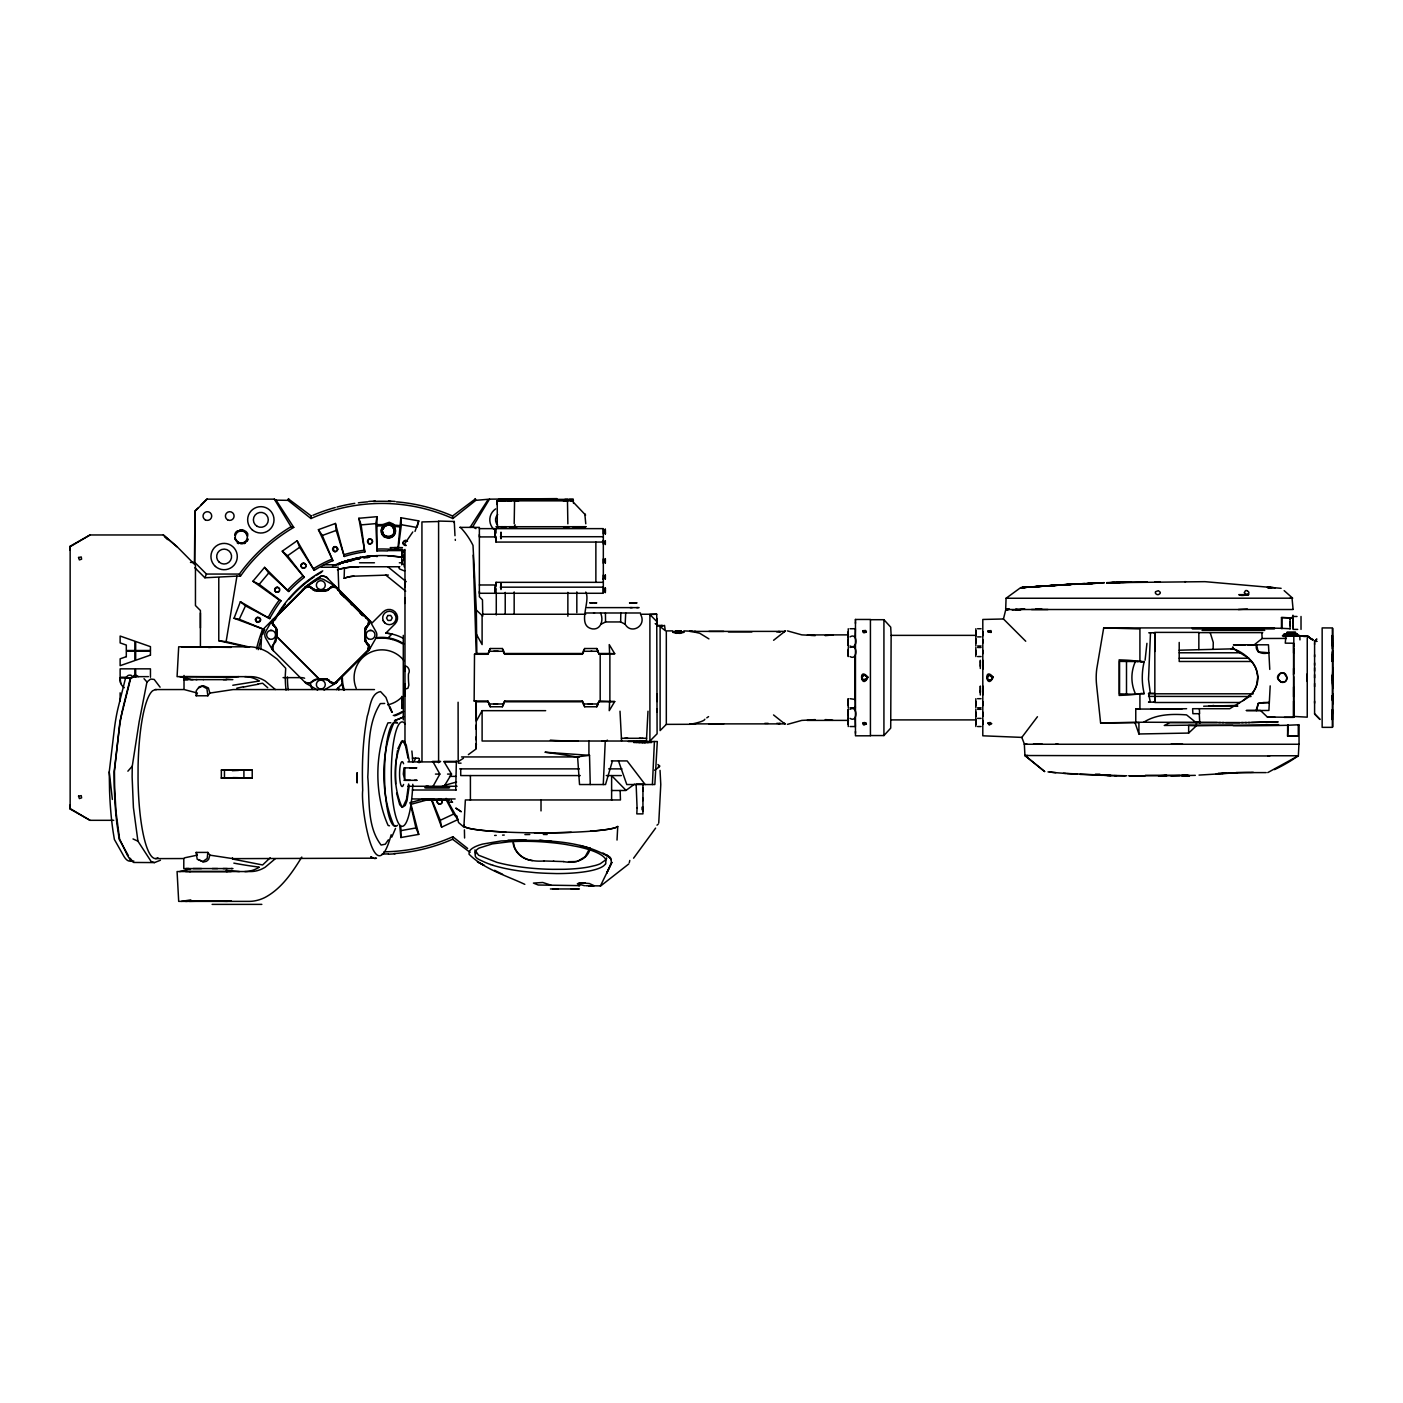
<?xml version="1.0" encoding="UTF-8"?>
<svg xmlns="http://www.w3.org/2000/svg" width="1403" height="1403" viewBox="0 0 1403 1403"><rect width="100%" height="100%" fill="white"/><g stroke="black" fill="none" stroke-linecap="round" stroke-linejoin="round"><path stroke-width="1.5" d="M113.748 820.317L90.038 820.317L70.15 809.04L70.15 804.919M376.933 556.658L376.933 555.676L373.584 555.851L357.221 558.096L341.227 562.55L338.158 564.743L340.28 563.936M342.841 563.041L342.841 561.989L345.91 560.99L350.452 559.692L350.452 560.726M343.612 562.778L345.191 561.218L338.158 563.673M345.91 562.042L345.91 560.99L345.91 562.042L355.205 559.639M347.33 560.569L347.33 561.603L347.33 560.569L350.452 559.692M401.749 705.078C401.749 718.687 401.749 686.418 401.749 699.887M401.749 563.041L401.749 551.589L401.749 553.554M404.239 563.883L404.239 564.883M404.239 554.571L404.239 560.867M404.73 603.448L404.73 600.887M404.73 587.489L404.73 583.806M404.976 696.326L404.976 687.891M404.976 687.295L404.976 686.348M404.976 685.032L404.976 683.84L404.976 686.611M404.976 600.326L404.853 597.766M404.73 580.228L404.976 585.367M476.213 746.554L476.213 748.869L468.374 754.621M476.213 745.782L476.213 743.8M476.213 739.942L476.213 736.803M476.213 729.314L476.213 725M460.587 527.388L460.482 527.388A74.675 74.569 0.2 0 1 473.004 545.381L476.336 610.095L476.827 653.5L474.512 654.272L474.144 700.991L476.231 701.097L476.213 748.43M476.336 744.905L476.336 743.853M479.37 591.435L479.37 593.276L603.325 593.276L603.325 528.633L479.37 528.633M479.37 534.631L479.37 536.928L496.031 536.911L496.031 542.067L601.957 542.067L603.325 540.19L603.325 544.066M495.031 585.823L495.031 592.487L496.031 593.276L496.031 588.822M495.031 536.858L495.031 529.422L496.031 528.633L496.013 533.07M497.258 504.747L497.258 502.116L497.258 525.266M500.994 588.541L500.994 583.35M500.994 534.245L500.994 532.351L500.994 538.594L500.994 534.245L500.994 535.472M603.325 575.055L603.325 579.176M603.325 558.938L603.325 563.322M605.289 591.61L605.307 587.927L605.307 592.522L605.307 589.979M605.307 558.587L605.307 563.234M642.1 809.759L642.083 807.128M642.942 800.657L642.942 798.149M642.942 791.239L642.942 787.644M656.727 614.233L657.095 733.804L649.905 741.03L649.905 614.549L656.727 614.233L640.522 614.251C647.221 626.036 630.947 634.857 625.177 624.212L625.703 612.988M657.095 711.987L657.095 708.655M657.095 701.553L657.095 693.836M677.807 631.981L678.912 631.069L678.929 632.332L677.789 631.332C671.914 631.894 684.927 632.227 678.929 631.315M677.807 632.332L678.929 631.104L675.948 631.824M848.254 656.236L848.254 649.501M848.254 645.889L848.254 628.737M848.254 637.751L848.254 631.543M855.462 619.46L855.462 735.803L870.421 735.803L870.421 619.46L855.462 619.46L855.462 620.389M855.462 733.295L855.462 731.384M982.801 669.249L982.801 667.126M982.801 660.252L982.801 666.285M982.801 650.29L982.801 653.763M982.801 639.68L982.801 643.153M982.801 631.543L982.801 635.805M982.801 720.248L982.801 724.509M982.801 712.11L982.801 716.372M982.801 701.5L982.801 705.762M982.801 694.397L982.801 695.011M982.801 693.643L982.801 688.136M1081.204 583.894C1066.806 584.42 1097.742 582.911 1090.201 583.49M1084.659 583.49L1077.767 584.051M1088.044 583.332L1096.76 583.21L1094.305 583.069M1114.228 582.35L1112.456 582.666L1204.984 581.666L1281.132 588.331M1147.198 581.859L1111.299 582.701L1126.662 582.017M1106.616 582.859L1123.715 582.333C1149.338 581.21 1100.513 583.034 1126.89 581.999M1154.844 651.43L1154.844 632.718L1148.741 632.788M1290.076 625.703L1290.076 621.95M1293.057 621.967L1293.057 623.897M1293.057 620.179L1293.057 618.793M1293.566 716.793L1293.566 701.149M1293.566 696.747L1293.566 687.014M1293.566 675.106L1293.566 668.424M1285.85 636.366L1285.271 643.153L1293.566 643.223L1293.566 653.079M1293.812 673.282L1293.812 648.572M1307.245 673.756L1307.245 681.507M1314.593 713.724L1320.048 719.476L1314.593 714.057L1314.593 641.224L1316.821 638.979L1314.593 641.925M1314.593 703.149L1314.593 701.202M1314.593 686.663L1314.593 683.436M1314.593 677.877L1314.593 674.633M1314.593 671.16L1314.593 667.775M1314.593 665.303L1314.593 662.953M1314.593 656.85L1314.593 654.745M1314.593 644.363L1314.593 643.416M1332.85 693.906L1332.341 700.044L1332.341 696.169M1332.604 684.155L1332.341 627.948L1322.152 627.913L1322.152 727.35L1332.341 727.35L1332.359 675.124M1332.341 658.27L1332.359 660.252L1332.341 655.219L1332.341 661.479L1332.85 658.2M1332.341 643.609L1332.341 642.364L1332.341 645.713L1332.341 640.645M1332.85 712.268L1332.85 710.427M1332.85 699.922L1332.85 696.134M1332.85 683.752L1332.85 667.705M1332.85 658.849L1332.85 656.639M1332.85 656.13L1332.85 654.675M1332.85 650.606L1332.359 656.709L1332.341 655.517M1332.85 642.697L1332.85 646.204M327.004 679.227A4.963 4.963 0 0 1 328.968 680.42L326.18 679.034L318.99 678.877L276.707 636.594L276.584 629.158L273.147 624.317L276.444 628.562L276.794 636.541M364.955 639.277C367.884 646.239 370.164 649.554 364.885 638.874A44.265 44.265 0 0 0 364.885 630.841L366.464 626.475A5.472 5.472 0 0 0 364.885 630.841C365.955 653.868 363.237 628.947 366.376 626.703A4.963 4.963 0 0 0 365.183 628.667M404.73 585.437L404.976 586.314M458.185 761.654L463.446 758.251M496.013 583.806L496.031 582.333L603.325 582.333M496.031 542.067L495.031 532.368M641.013 741.521L639.891 742.52L639.961 741.521M679.473 631.403C667.916 631.648 685.173 630.385 675.93 631.981M848.254 720.248L848.254 717.529M1290.076 628.737L1281.483 628.316L1281.483 617.548L1292.145 617.969L1292.97 615.233M1293.075 627.913L1293.057 625.685M1293.812 716.442L1307.245 717.161L1307.245 638.102M1332.341 712.496L1332.359 709.532L1332.341 714.601L1332.341 712.636M1332.341 659.007L1332.341 656.534M1332.341 637.436L1332.341 648.695M232.179 868.562L183.775 868.562L183.811 858.548L184.845 857.759L197.367 855.146L196.174 852.41L207.854 852.41L209.871 855.146L208.591 859.443L206.504 861.284L203.382 862.038L198.612 859.565M404.976 669.441C402.942 662.234 411.938 668.354 408.466 673.896A64.485 63.503 -90 0 0 408.869 685.085L407.94 688.259L404.976 689.119M495.031 588.05L495.031 589.681L495.031 588.541M496.013 582.894L495.031 592.487M603.325 529.65L603.325 533.964M605.307 530.018L605.307 533.982L605.289 529.247L605.307 533.982L605.307 531.807M677.246 631.473C669.073 630.754 686.12 631.069 679.315 631.438M982.801 686.014L982.801 687.382M1148.548 693.45L1150.337 702.114L1148.531 702.079L1153.599 702.166L1154.844 702.149L1154.827 693.556L1148.548 693.45L1154.844 693.52M1232.553 648.8L1232.571 647.309M1291.374 635.875C1292.023 631.368 1284.376 637.663 1288.901 634.366M1293.812 646.748L1293.812 636.366M1303.51 635.875L1283.377 636.366L1307.35 635.857L1312.945 640.119L1307.578 636.366L1303.51 636.366L1307.561 636.366L1310.507 638.418L1307.491 635.875M1332.341 696.098L1332.324 699.922L1332.604 695.379M1332.85 703.885L1332.85 701.167M70.15 550.344L70.15 546.223L90.038 534.964L163.344 534.964L177.059 546.872M680.806 631.981L677.807 631.315M850.043 718.389C857.794 723.387 857.812 704.516 850.025 709.304M850.043 726.544L855.374 726.544L855.146 718.055M1332.359 682.051L1332.85 688.505M1332.341 656.92L1332.341 655.727M1332.341 715.074L1332.341 719.862L1332.359 710.707M207.854 852.41L207.188 858.478L202.716 861.6L197.192 859.25L196.174 852.41M221.358 778.104L221.358 770.089L252.224 770.089L252.224 778.104L221.358 778.104L252.224 778.104M366.253 617.706L368.498 620.108L337.965 590.119C335.422 582.719 329.109 590.049 324.83 590.786A44.265 44.265 0 0 0 316.797 590.768L309.186 586.752L305.345 587.734L273.217 619.986A3.981 3.981 0 0 0 273.708 625.001L275.163 626.475A5.472 5.472 0 0 1 276.742 630.841L276.742 636.488L319.183 678.929L327.267 679.28M1332.587 676.421L1332.604 674.65L1332.587 676.912L1332.85 676.053M421.987 761.531L421.935 521.934L438.595 521.513M678.929 632.332L678.929 631.104M850.043 628.737L855.374 628.719L855.164 637.102M1332.341 660.059L1332.341 659.094M401.749 557.009L401.749 554.571M848.254 705.762L848.254 698.782M848.254 716.372L848.254 709.304L848.254 726.544M975.839 654.552L975.839 650.29M975.839 716.372L975.839 712.11M975.839 705.762L975.839 701.5M980.311 668.512L980.311 660.252M980.311 695.011L980.329 686.014L980.329 687.382M160.082 687.189L154.19 679.438L150.595 679.052L146.947 681.981L139.143 721.861L132.268 766.161L132.128 776.946L133.408 807.514L137.932 841.169L151.208 861.6L154.488 862.582L160.433 860.249M677.807 631.806L678.929 631.596M1332.341 678.684L1332.341 680.139L1332.341 678.842M1332.359 698.589L1332.85 702.622M980.311 692.784L980.346 688.136M1332.359 643.451L1332.341 644.608M1332.341 695.537L1332.341 696.8M514.182 523.775L514.568 500.871L517.181 500.889L501.134 500.871M980.311 666.285L980.311 664.373M625.177 624.212L620.652 621.95L620.827 612.988M848.254 723.72L848.289 718.757M1290.953 635.857C1291.953 632.332 1291.619 637.821 1288.217 635.875M1332.341 641.189L1332.341 635.401L1332.341 637.032M1213.139 648.8L1213.262 642.434L1210.193 632.63M1332.341 645.064L1332.341 644.836M196.174 695.783L196.297 690.679L199.208 686.751L202.05 685.997L206.925 688.68L207.854 695.783L196.174 695.783L197.402 693.047L184.126 689.557L155.4 689.574L152.646 690.767A84.531 17.573 90 0 0 138.073 766.985L138.038 778.525A84.531 17.573 -90 0 0 152.839 857.584L154.155 858.373A89.845 18.677 -89.8 0 0 157.908 857.742M476.231 701.097L476.336 721.177L482.106 710.672L545.662 710.672M404.73 586.033L404.73 584.928M454.011 522.547L454.362 521.478L438.595 521.057L438.595 762.688M975.839 635.015L975.839 630.754M975.839 643.153L975.839 638.891M605.289 590.996L605.307 587.927M1289.427 635.875L1289.725 634.384L1291.532 634.384L1287.954 634.384L1287.586 635.857M126.463 678.017L120.132 678.017L120.763 683.507M273.357 650.676L273.357 650.606A4.472 4.472 0 0 1 273.357 644.345L274.813 642.89A4.981 4.981 0 0 0 276.251 638.909A44.756 44.756 0 0 1 276.251 630.789A4.981 4.981 0 0 0 274.813 626.825L272.2 623.037L273.375 619.074A4.472 4.472 0 0 0 273.357 625.37C282.652 632.823 270.761 643.118 273.357 650.606L272.48 649.308M388.368 575.055L354.03 576.177A31.532 31.532 0 0 0 344.121 578.317L344.454 568.04L347.979 567.478A382.107 173.358 -87.8 0 1 358.694 566.759L399.697 566.759M975.839 635.805L975.839 631.543M1005.688 609.025L1006.074 598.257L1020.595 587.682L1023.366 587.471M848.254 724.509L848.254 722.861M614.724 701.553L609.604 701.781L609.235 710.672L614.724 701.553L599.186 700.991L597.538 703.99M850.025 645.976C857.829 650.764 857.847 631.824 850.043 636.874M855.093 699.431L850.043 698.694M1220.592 722.527L1169.927 722.65L1164.262 725.474L1196.321 725.07L1196.443 722.335L1199.618 722.405M603.272 784.54L605.254 740.994A67.66 16.906 -86.9 0 0 607.446 740.17M652.413 784.54L654.412 741.521M456.589 815.546L458.553 822.526L464.235 827.437M260.87 649.484L261.659 634.331A9.961 9.944 0 0 1 264.571 627.825L306.047 586.331L317.587 579.667A6.471 6.471 0 0 1 324.04 579.667L335.58 586.331M419.059 762.776L419.269 758.69M463.955 825.806L465.358 799.956L620.459 799.956L620.161 790.503M585.77 592.066C590.996 601.641 576.072 626.054 592.557 628.93C601.08 629.842 603.834 619.828 600.537 612.988M617.022 840.064L617.741 826.472L616.654 827.156A77.849 7.103 0 0 1 609.2 829.103A77.621 7.068 0 0 1 595.924 830.751L590.4 831.225M647.993 711.216L646.432 741.03L482.106 741.012L482.106 710.672M658.744 823.052L660.778 784.505L660.041 770.37M850.043 656.569C857.636 661.287 857.987 642.539 850.043 647.484M870.421 619.705L883.925 619.705L890.712 627.141L891.133 635.366L890.712 728.122L883.925 735.558L870.421 735.558M1270.189 685.874L1268.908 710.462L1256.544 710.514L1258.298 703.324L1269.329 702.5L1263.665 702.5L1258.035 703.552L1256.544 710.514L1246.39 710.514L1260.49 710.514L1267.365 717.021L1293.566 717.319L1293.566 643.223M1267.768 772.597L1298.354 755.779L1298.95 744.256M496.031 582.333L496.031 585.998M641.785 742.52L643.819 741.521M404.853 582.087L404.976 580.228M410.658 803.042L418.76 834.382L400.89 837.521L400.837 826.367M1150.495 632.771L1148.513 679.385L1150.32 693.485M454.274 521.478L454.975 535.7M1145.094 660.199L1146.935 643.328M1285.674 638.418L1262.139 638.505L1254.317 644.749L1247.6 644.749M1285.622 639.119L1285.709 637.997M605.307 558.815L605.307 562.866M605.307 588.138L605.307 589.155M1270.276 587.383L1267.751 587.664M397.978 547.959L400.89 517.742L418.76 520.899L417.129 527.16M408.624 783.979L406.484 799.377L403.152 806.392L401.644 806.725L399.697 804.691L396.611 793.186M404.73 584.42L404.73 581.807M404.73 600.379L404.73 597.766M676.123 630.982L681.367 630.929L676.123 631.473M409.29 785.399L407.028 800.71L405.239 805.392L402.152 807.391C392.998 787.732 392.822 760.198 402.328 740.661L404.362 741.521L406.256 745.046L409.202 760.829M556.938 498.626L489.489 499.152L475.827 500.345L452.836 518.531A174.2 174.2 0 0 0 310.975 518.531L311.308 515.655M384.001 851.814A174.2 174.2 0 0 0 452.836 836.732L452.555 839.257A176.392 176.392 0 0 1 394.19 853.585M133.829 861.039L129.9 861.109A87.021 18.099 90 0 1 123.587 855.76L114.38 839.45L113.082 831.488A98.947 20.571 -90 0 1 109.557 790.766L109.241 771.931L114.134 730.858A87.004 18.099 -90 0 1 118.255 707.235L125.586 677.912L127.883 675.597A98.947 20.571 90 0 1 131.584 675.509M398.434 547.679L401.363 524.722L400.89 517.742M1170.944 775.841L1179.783 775.578M387.438 550.958A127.042 127.042 0 0 0 376.933 550.941L375.864 523.617L376.933 516.69L358.87 518.268L364.815 551.993L361.132 524.897L358.87 518.268M376.933 550.941L376.933 516.69M500.994 589.541L500.994 583.753M404.818 767.879L404.818 780.314L410.395 780.314M249.524 647.081L226.111 641.697L236.949 576.124L240.457 576.124L245.016 569.899A174.2 174.2 0 0 1 293.753 527.388L276.11 500.152L274.322 499.152L207.1 499.152L194.982 511.288L194.456 562.094M1281.483 628.316A54.699 0.947 0 0 0 1238.375 627.948L1103.687 627.913L1096.743 669.021A48.509 34.303 -90 0 0 1096.567 684.804L1100.601 722.931L1138.92 722.563L1138.92 733.979L1188.657 733.067L1196.408 725.772L1278.642 724.614M629.807 860.425L629.281 862.705M1232.816 648.8L1233.097 647.309M1256.264 710.514L1256.667 708.392M397.487 750.587L395.628 764.512L395.628 783.891M230.566 676.965L185.582 676.632M231.179 871.544L185.599 871.544M415.007 531.404L418.76 520.899M306.433 586.489L304.995 587.383L309.011 586.226L316.166 590.365L326.215 590.295L332.634 586.226L336.58 587.401M391.191 834.715C374.496 895.64 360.483 806.427 362.711 790.345C361.816 765.547 362.64 740.556 367.288 716.144C370.146 708.199 370.304 693.38 380.529 691.574L385.965 697.414L390.087 708.936M1025.733 641.241L1003.461 618.986L1005.67 610.007M123.131 707.235L130.444 677.912L134.6 675.141A98.947 20.571 -90 0 1 138.283 676.649M456.378 760.864L455.729 790.012M331.739 586.507L328.846 588.857A4.981 4.981 0 0 1 324.882 590.295A44.756 44.756 0 0 0 316.745 590.295A4.981 4.981 0 0 1 312.781 588.857L311.326 587.383A4.472 4.472 0 0 0 304.995 587.383M1270.118 587.857L1272.293 587.559M590.049 847.763L585.139 856.724L577.755 861.196M612.427 760.917L605.535 784.54L579.527 784.54L577.598 756.936M850.043 707.796L855.304 707.796L855.164 698.676M372.479 541.909C366.832 549.38 366.762 533.421 372.479 540.962M382.282 529.755C394.138 510.955 400.802 547.363 383.194 534.403M274.672 589.242L277.215 587.208L279.565 588.909M300.996 565.128L303.522 563.094L305.872 564.795M337.983 590.137L338.105 588.927M310.975 518.531L288.001 500.345L288.562 498.626M262.659 634.542A127.042 127.042 0 0 1 264.553 629.631L234.055 618.249L240.369 601.729L269.709 618.6A127.042 127.042 0 0 1 281.021 600.835L259.222 584.332L252.926 581.245L264.588 567.356L288.808 591.575L268.727 573.003L264.588 567.356M397.821 748.799L401.468 741.503L403.45 741.994L405.344 745.151L408.115 758.321M382.581 529.527L384.843 526.072L388.403 524.88M1275.222 587.822L1267.33 587.12M382.528 529.545L384.913 526.107L388.403 524.932M262.694 629.263L261.449 632.455A128.655 128.655 0 0 0 256.503 648.887M395.506 828.454L391.77 837.135M589.961 849.516C586.682 860.6 573.757 863.845 563.568 861.565M1135.693 660.936C1130.643 671.336 1130.643 683.927 1135.693 694.327L1144.217 693.626A49.701 36.355 90 0 1 1144.199 661.637L1119.559 661.392L1119.559 693.871L1135.693 694.327M194.894 567.777L204.891 577.773L206.434 574.055L239.404 574.055A176.182 176.182 0 0 1 291.035 526.704L293.753 527.388M404.853 583.174L404.853 581.807M234.055 618.249L239.247 619.267L245.507 605.868L240.369 601.729M437.543 800.201C435.421 803.463 441.489 805.901 442.191 802.06A2.578 2.578 0 0 0 442.103 800.727C442.033 797.904 436.175 799.535 438.49 800.201M384.369 536.963L388.456 538.086L391.823 537.296A7.225 7.225 0 0 0 393.91 526.318L393.647 524.196L389.28 522.267L382.773 524.582L377.004 524.652M1268.014 587.682L1270.732 587.927M628.754 863.985L600.765 885.889L585.735 885.749M489.489 651.273L487.823 654.272L474.512 654.272M503.063 703.99L504.712 700.991L582.298 700.991L583.964 703.99M503.063 651.273L504.712 654.272L582.298 654.272L583.964 651.273M433.071 786.276L439.858 774.088L433.071 761.917M487.823 654.272L490.243 648.519L502.309 648.519L504.712 654.272M474.144 700.991L487.823 700.991L490.243 706.761L502.309 706.761L504.712 700.991M582.298 654.272L584.718 648.519L596.766 648.519L599.186 654.272L614.724 653.71L609.235 644.591L609.604 653.5L614.724 653.71M582.298 700.991L584.718 706.761L596.766 706.761L599.186 700.991M272.287 620.091L265.641 631.631A6.471 6.471 0 0 0 265.641 638.084L272.287 649.624L306.047 683.366L317.587 690.03M502.309 648.519L503.782 651.273L488.753 651.273L490.243 648.519M490.243 706.761L488.753 703.99L503.782 703.99L502.309 706.761M596.766 648.519L598.257 651.273L583.227 651.273L584.718 648.519M584.718 706.761L583.227 703.99L598.257 703.99L596.766 706.761M388.35 839.818L385.316 844.185L381.107 845.044C366.692 826.385 369.796 799.482 367.779 777.069C369.235 752.727 366.569 724.86 380.318 703.587L384.668 703.447M605.71 863.88L605.921 860.214A72.693 16.485 3.4 0 0 590.067 849.937L587.12 849.061A69.554 15.766 3.4 0 0 577.492 846.64L566.374 844.553A65.327 14.819 3.4 0 0 554.36 842.94L545.925 842.151A63.293 14.346 3.4 0 0 508.956 841.818L492.313 843.904L479.037 848.096A72.044 16.327 3.4 0 0 475.056 852.726L475.231 855.725A38.635 8.751 3.4 0 0 480.124 860.057L484.701 862.179A67.379 15.275 3.4 0 0 490.752 864.546M1037.448 716.723L1021.822 737.399L982.801 735.803L982.801 619.46L1003.461 618.986M444.155 761.917L451.52 774.088L444.155 786.276L442.226 786.276M487.718 500.152L470.058 527.388L472.793 526.704L489.489 499.152M301.785 857.075C292.262 872.543 281.477 888.713 264.886 897.517A146.929 68.887 -86.6 0 1 248.98 901.375L178.69 901.375L177.076 871.544L250.751 871.544A108.452 50.841 -86.6 0 0 265.114 867.264L275.356 858.671M404.976 543.382L412.798 531.965M365.446 631.683A44.756 44.756 0 0 0 365.113 628.526L366.464 626.475M655.604 828.103L633.577 858.198M207.854 695.783L209.819 693.082L208.433 687.961L203.417 685.699L198.91 687.768M690.03 631.069L699.711 633.262L708.918 638.891M280.986 600.887L279.267 600.046L277.233 602.816A128.304 128.304 0 0 0 268.219 617.408M390.806 638.979L392.893 639.4L390.893 638.891M1006.091 610.007L1008.862 609.516M273.708 619.389L272.883 623.791L273.918 619.039L306.082 587.155L305.363 587.734M366.376 626.703L368.761 623.721L368.743 620.6L367.709 625.37M367.919 650.326L368.743 645.941L367.709 650.676L335.58 682.542L368.41 649.729A3.981 3.981 0 0 0 367.937 644.696M259.222 584.332L268.727 573.003M336.632 682.314A4.472 4.472 0 0 1 330.301 682.314L328.846 680.858A4.981 4.981 0 0 0 324.882 679.42A44.756 44.756 0 0 1 316.745 679.42A4.981 4.981 0 0 0 312.781 680.858L309.87 683.296L316.289 679.35L326.741 679.526L332.616 683.471L336.632 682.314L335.264 683.191M367.919 625.019L368.779 623.721A3.981 3.981 0 0 0 367.937 619.389L336.282 587.734L331.88 586.928L333.476 586.577A3.981 3.981 0 0 1 336.282 587.734L337.948 589.4M127.883 771.194L132.268 766.161M1310.683 638.54L1313.226 639.715M784.382 631.824L785.487 630.894L773.597 640.277M270.218 857.777L262.607 864.967L232.723 859.057M1262.139 638.505L1261.841 632.63M197.841 508.132L194.771 511.201L194.771 562.41L190.475 562.41M200.892 505.062L207.013 498.942M200.419 612.988L200.419 627.913M365.113 628.526L368.27 625.37A4.472 4.472 0 0 0 368.287 619.039L366.271 617.566M403.292 638.33A44.756 44.756 0 0 0 385.895 633.069L395.12 623.826A8.453 8.453 0 0 0 395.102 611.901A8.453 8.453 0 0 0 383.142 611.901L372.146 622.897L327.846 578.597C327.408 575.616 319.095 576.352 321.848 575.756A9.944 9.944 0 0 1 327.846 578.597M336.369 689.61L342.122 683.875L341.63 677.316M388.14 637.839L391.963 634.033L385.895 633.069M676.983 633.402A87.688 62.013 -89.9 0 0 672.826 632.35L672.826 630.894L666.32 630.894L666.32 724.369L660.111 730.595L660.111 626.545L664.548 625.422L665.285 630.666L660.111 626.545M1287.936 633.875L1284.411 633.875L1282.43 635.822L1284.376 635.822M1233.377 725.772A65.66 1.14 0 0 0 1287.621 725.263L1298.284 724.79A65.66 1.14 0 0 0 1299.038 724.614L1299.038 744.256L1024.278 744.256M1287.621 725.263L1287.621 736.277L1288.094 724.79M658.147 824.227L656.99 825.157M185.477 901.375L187.213 901.375M659.392 766.88L654.605 770.212M1027.136 744.256L1024.997 744.256M383.703 526.826L384.615 525.985M392.138 535.911L393.05 535.069M1332.85 668.933L1332.341 678.403M383.984 526.563L385.983 525.213A6.226 6.208 0 0 1 391.823 525.792L393.541 527.51M693.257 723.738C683.892 725.316 703.938 722.387 704.867 719.23M70.15 546.714L90.038 534.964M330.67 587.734L327.109 590.488M617.741 826.472L617.408 826.735A77.27 7.05 0 0 1 544.82 832.873L537.244 832.856A77.27 7.05 0 0 1 464.095 825.543L464.165 825.28A77.849 7.103 0 0 0 467.743 827.998A77.761 7.085 0 0 0 477.792 829.839L482.386 830.383A77.411 7.05 0 0 0 499.293 831.733L505.799 832.084M282.266 551.151L287.545 555.763L304.293 577.387L282.266 551.151L297.138 540.751L314.254 570.407L299.663 547.275L297.138 540.751M689.89 723.878L785.452 723.878L783.909 723.001M396.435 501.853A176.392 176.392 0 0 1 452.555 516.006L475.354 498.942M287.545 555.763L299.663 547.275M706.796 717.845L708.568 716.617M611.533 790.503L625.861 790.503L634.507 784.172M1269.487 755.761L1298.319 755.779L1292.409 759.76A159.118 159.118 0 0 1 1274.503 769.616M336.282 681.963L333.476 683.138L330.301 681.753M1242.953 700.641L1252.283 693.205A26.096 25.464 25.9 0 0 1255.597 687.786C1263.77 670.897 1248.793 654.131 1233.395 648.8L1230.869 648.8M1238.025 703.657L1239.323 702.85M321.883 575.739L302.259 590.137A79.778 79.743 0 0 1 321.059 576.177M324.04 690.03L335.58 683.366L369.34 649.624L376.179 637.769A40.284 40.266 0 0 1 403.801 643.819M863.476 675.299C857.514 683.033 873.245 678.14 863.967 675.141M601.063 624.212L605.57 621.95L620.652 621.95M1100.601 722.931L1143.726 722.229C1156.51 714.109 1171.908 713.829 1186.552 714.881L1195.409 722.054L1200.284 722.247M453.678 814.038L440.279 820.299L441.629 827.156L458.062 819.492L453.678 814.038L445.838 799.149M401.942 717.652L394.506 720.581M1091.166 583.192C1086.238 583.315 1096.743 583.438 1091.446 583.192M593.995 602.852C604.114 602.869 582.473 602.887 592.469 602.852M190.755 868.843L179.707 871.544M318.411 529.668L322.304 535.49L332.879 560.709L318.411 529.668L335.44 523.459L344.314 556.553L336.194 530.422L335.44 523.459M148.42 676.632L133.881 676.684L130.584 678.666L119.939 721.3L114.45 771.194L114.643 788.311L116.028 811.951L119.571 838.941L127.357 855.234L130.391 860.144L133.671 862.459L154.488 862.582M496.872 500.836L499.31 500.871L496.732 500.871L497.942 500.853M322.304 535.49L336.194 530.422M344.121 578.317L346.523 577.475A144.597 65.608 -87.8 0 1 354.03 576.177M585.244 882.978L579.439 882.803L589.313 883.504L594.135 885.696L588.558 885.802M1192.375 628.912L1274.415 628.912M1186.605 708.708L1168.261 708.989M666.32 724.369L690.241 724.299M778.788 723.878L780.331 723.369L776.736 723.369M1235.026 705.481L1203.651 706.218M1213.805 705.481L1208.72 706.218M1069.489 584.49L1070.068 584.209M327.32 590.365L314.36 590.435M309.94 683.191L305.082 682.332M1184.465 775.333L1181.501 775.578L1186.692 775.841M456.554 782.015L444.453 785.347M787.469 724.369L801.814 720.388L809.426 720.02M338.316 569.39L337.404 569.653A79.778 79.743 0 0 1 358.694 566.759M190.808 899.884L181.425 901.375M409.886 802.744L422.584 799.289M410.816 804.357L429.599 799.254M338.824 589.576L338.088 569.46M311.22 682.349L311.326 682.314A4.472 4.472 0 0 1 304.995 682.314M347.576 561.533L353.363 560.078M337.825 569.53L344.454 568.04M1182.396 708.708L1174.767 708.936M1015.772 610.007L1024.804 609.025L1012.229 610.007M374.671 858.618L376.46 858.18L232.828 858.636L209.871 855.146M1246.916 594.574L1248.635 594.644L1238.779 594.644C1240.989 596.713 1253.528 594.626 1247.197 590.681M784.768 631.385L689.89 631.385L692.468 631.385M1055.652 744.256L1057.792 743.765M1041.78 609.025L1035.782 609.025M236.756 688.207L243.403 686.769M356.344 559.288L356.344 558.271L360.606 557.447L356.344 558.271L356.344 559.288L359.501 558.657M418.76 834.382L415.919 827.963L401.363 830.541M807.409 634.928L848.447 634.875M833.172 634.893L825.227 635.647M807.093 720.405L848.447 720.388M359.869 558.587L357.835 558.973L357.818 557.973M365.534 617.706L366.534 617.513M232.793 685.26L259.362 681.016A108.434 50.841 86.6 0 0 244.823 676.649M330.301 587.383L330.406 587.366A4.472 4.472 0 0 1 336.632 587.383M314.623 590.488A4.963 4.963 0 0 1 312.659 589.295L312.431 589.207A5.472 5.472 0 0 0 316.797 590.786L325.233 590.716M1006.109 609.025L1009.423 609.025M695.678 631.385L694.011 631.385M257.819 684.033L262.607 683.226L267.745 687.733M433.965 799.272L426.933 798.956M239.475 530.597L242.386 530.597M365.411 557.833L369.498 557.201L369.498 556.202M576.668 861.53L568.513 861.705M232.828 858.636L232.424 857.759M1186.692 775.578L1183.045 775.578L1195.321 775.35M567.882 500.871L573.441 500.871L570.863 500.871M222.183 646.941L208.381 647.379A23.22 1.982 0 0 0 213.765 647.239L227.374 646.801M196.701 647.011L189.405 647.099L208.381 647.239M1024.348 744.256L1024.927 755.533L1269.768 755.954L1267.856 755.954M589.523 755.34L576.528 756.936A86.74 9.856 6.9 0 0 544.978 752.218L589.523 755.34L590.26 784.54M579.913 882.978L577.37 883.715L584.49 885.714M1162.508 775.841L1166.717 775.333L1158.457 775.841L1166.717 775.841M386.597 525.125C392.822 523.126 397.224 532.193 391.893 535.841C383.387 539.173 397.803 534.613 394.208 529.457A5.945 5.945 0 0 0 391.016 525.687M390.157 536.788C386.369 537.805 382.142 534.753 382.458 530.737M367.025 557.482L369.498 557.201M226.181 677.807L238.773 676.632M361.132 524.897L375.864 523.617M1238.375 609.516L1247.372 609.025M386.614 525.16L389.876 525.196M390.139 536.753L385.615 536.244A5.945 5.945 0 0 1 382.545 532.456L382.353 531.018M1298.354 755.761L1295.828 755.779M270.218 630.456L271.972 630.473M369.673 630.473L371.409 630.473M509.412 526.721L517.005 526.721M209.819 693.082L233.126 689.557L374.478 689.574M204.891 577.773L236.949 576.124M810.706 719.862L815.196 719.616M499.03 526.721L496.276 526.721L585.77 526.721L584.402 526.721M1249.091 627.913L1217.699 627.913M1245.408 644.749L1233.43 644.819L1268.47 644.801L1269.768 669.406M1047.971 609.516L1031.521 609.516M221.358 770.089L252.224 770.089M371.234 556.026L375.566 555.728M1070.927 584.402L1022.366 587.559L1026.154 587.261M1020.718 587.682L1072.664 584.069L1071.454 584.139M708.918 723.878L723.755 723.878M1041.885 743.765L1033.555 743.765M1025.979 587.278L1029.556 587.015M1023.489 587.471L1072.155 584.349C1063.439 584.472 1081.152 584.034 1076.048 583.894M1031.328 586.875L1038.045 586.401M1199.039 775.087L1235.71 772.843M1037.711 586.436L1038.781 586.349M1040.535 586.244L1044.27 585.98M1022.366 587.559L1059.177 585.051M1045.937 585.875L1053.337 585.402M1021.665 587.611L1068.49 584.542M1140.832 661.865L1144.217 661.637M1049.795 585.63L1056.634 585.209M590.417 602.887L591.715 602.887M632.244 602.852C622.143 602.869 643.872 602.869 633.77 602.852L636.98 602.887M723.755 631.385L708.918 631.385M1055.828 585.261L1077.153 583.841L1074.277 583.981M1068.227 584.297L1070.401 584.437M1060.773 584.963L1068.7 584.525M1024.927 755.533L1044.621 771.51L1024.927 755.533L1027.89 755.515M368.708 501.432L375.303 501.064M1222.364 773.439L1237.236 772.807M388.508 854.217L395.102 853.831M508.026 840.204C542.084 840.45 580.368 839.099 610.077 857.724L606.008 854.637L610.445 857.636L611.638 862.968L600.379 886.012M1179.204 650.22L1234.219 648.8M1073.435 584.279L1077.153 583.841L1069.244 584.49M1072.488 584.332L1074.452 584.227M1074.224 584.332L1097.847 583.174M1077.083 584.086L1099.654 583.104M1135.764 722.229L1135.764 709.059L1139.92 708.708L1139.92 694.134M494.628 835.451L496.241 835.381M1092.271 583.402L1089.622 583.508M1090.464 583.227L1088.097 583.332M1088.833 583.543L1096.76 582.964M1090.464 583.473L1092.095 583.402M1094.059 583.069L1095.638 583.017M1089.289 583.28L1097.567 583.192M1091.131 583.455L1096.743 583.227M427.178 800.201L428.827 800.201M1118.665 582.473L1106.844 582.841L1112.456 582.403M1106.844 582.596L1113.544 582.631M1189.621 775.578L1128.819 775.789L1131.116 775.806M1142.831 775.806L1130.59 775.841L1133.764 775.824M571.249 832.295L564.199 832.54A76.955 7.015 0 0 1 534.508 832.838M515.532 526.721L512.849 526.721M502.572 835.118L504.256 835.066M1266.295 722.247L1272.539 721.879L1251.494 722.492M496.557 526.721L497.627 526.721M639.522 742.52L638.611 742.52M376.688 525.932L383.265 525.844A7.225 7.225 0 0 0 384.369 536.981M1126.662 582.263L1122.435 582.368M1131.116 581.912L1125.504 582.298M1130.029 582.175L1131.116 582.157M566.216 500.853L517.725 500.836L518.654 500.871M563.462 526.721L569.285 526.721M657.218 625.931L662.567 625.913L661.795 625.422M1265.787 722.422L1278.151 721.879L1248.284 722.51M1237.516 706.095L1213.507 706.218M1153.599 702.166L1154.844 702.149M1228.818 706.2L1223.995 706.218M524.897 834.575L529.773 834.504M435.368 800.201L436.473 800.201M189.423 871.544L190.562 871.544M662.479 625.422L657.218 625.422M1231.15 706.165L1237.692 706.095M601.975 741.03L605.254 740.994M1136.886 775.841L1140.446 775.841M390.227 549.345L402.538 549.345M1155.072 581.771L1160.106 581.719M493.733 651.273L495.68 651.29M440.507 798.956L438.683 798.956M578.755 885.696L579.807 885.626L538.226 885.012L533.438 883.083L542.751 882.487L550.976 885.153M189.387 901.375L210.818 900.954L208.381 900.814M1289.217 634.384L1288.042 634.402M1174.329 709.024L1151.126 708.743M1284.271 717.389L1293.566 717.319M1244.97 722.527L1250.038 722.615M639.347 738.294L641.241 738.294M381.914 854.234L384.404 854.006A176.392 176.392 0 0 0 388.315 853.901M661.006 625.913L662.514 625.913M1287.165 632.385L1295.583 632.385L1286.779 632.385M1241.532 722.545L1246.671 722.633M1187.552 775.841L1189.498 775.771L1185.938 775.578M572.775 888.958L579.386 888.958M630.193 607.622L632.244 607.622M1295.425 633.875L1297.301 633.875M226.532 679.631L223.305 679.631M1243.233 722.65L1222.083 722.65M645.643 742.52L645.783 741.521L645.24 742.52L643.539 741.521L643.714 742.485M409.922 767.879L416.796 767.862L403.941 767.879L403.31 774.088L404.818 780.314M498.521 499.38L515.83 499.38L514.147 499.38M567.882 499.38L564.918 499.38M402.433 547.608L394.401 547.608M1006.074 598.257L1290.602 598.187M1290.181 598.187L1291.672 598.187M639.102 607.622L587.138 607.622M594.539 612.988L593.557 612.988M190.738 679.631L193.123 679.631M1239.743 722.668L1225.556 722.65M690.066 723.878L691.363 723.878M624.773 738.294L626.562 738.294M626.738 738.294L627.878 738.294M642.942 738.294L642.434 738.294M556.114 888.958L576.019 888.958M571.196 888.958L572.564 888.958M569.337 499.38L573.336 499.38L517.128 499.38M507.027 500.871L511.183 500.871M459.64 527.388L479.37 527.388L479.37 596.749L482.474 599.853L482.755 616.092L476.336 610.095M500.397 536.718L603.325 536.718M390.227 547.608L398.084 547.608M388.122 550.59L404.538 550.59M359.536 562.778L374.443 562.778M399.311 562.778L401.504 562.778M323.567 564.76L335.966 564.76M321.217 567.25L338.316 567.25M1184.676 581.666L1185.588 581.666M479.37 584.981L496.031 584.981M500.275 587.173L603.325 587.173M1292.04 598.187L1293.057 609.025M1291.269 598.187L1292.672 598.187L1284.148 590.628M1005.67 609.516L1293.075 609.516M585.77 612.988L640.469 612.988M482.72 614.251L585.7 614.251M1297.038 616.478L1293.075 616.478L1293.075 629.403L1297.705 629.403M1192.375 627.913L1274.415 627.913M977.575 628.737L981.065 628.737M1202.073 630.403L1264.734 630.403M728.42 631.894L751.903 631.894M776.736 631.894L780.331 631.894L778.788 631.385M1198.846 632.63L1262.735 632.63M1288.919 633.875L1290.742 633.875M1292.812 633.875L1295.583 633.875M1284.376 633.875L1296.337 633.875M1296.863 633.875L1299.757 635.822L1299.967 639.891M891.133 635.366L976.26 635.366M1298.81 635.822L1299.757 635.822M977.575 636.874L981.065 636.874M977.575 645.976L981.065 645.976M189.405 647.099L195.701 647.099L193.509 646.906M231.127 647.379L181.425 646.801M977.575 647.484L981.065 647.484M496.522 651.273L498.24 651.29M590.979 651.273L591.943 651.273M1179.204 652.781L1240.199 652.781M476.827 653.5L487.367 653.5M505.168 653.5L581.842 653.5M599.642 653.5L609.604 653.5M977.575 656.569L981.065 656.569M1179.204 658.235L1248.916 658.235M1251.09 661.479L1179.204 661.479L1179.204 642.434M126.463 677.263L120.132 677.263L120.132 668.845L134.916 668.845L134.916 675.159M283.073 677.631L301.242 677.631A9.944 9.944 0 0 1 304.626 678.228M232.828 679.631L203.26 679.631M196.999 679.631L183.723 679.613L187.581 679.631M195.982 679.613L203.453 679.631M1198.846 649.536L1198.846 632.385L1154.844 632.385L1154.844 693.801L1253.247 693.801M1251.055 696.519L1148.548 696.379M977.575 698.694L981.065 698.694M476.827 701.781L487.367 701.781M505.168 701.781L581.842 701.781M599.642 701.781L609.604 701.781M1240.129 702.5L1154.844 702.5L1154.844 693.801M495.066 703.99L493.838 703.99M496.048 703.99L497.539 703.99M589.541 703.99L588.295 703.99M590.435 703.99L592.136 703.99M977.575 707.796L981.065 707.796M1135.764 709.059L1166.717 709.059M977.575 709.304L981.065 709.304M977.575 718.389L981.065 718.389M891.133 719.897L976.26 719.897M764.81 723.369L768.178 723.369M977.575 726.544L981.065 726.544M1288.094 735.803L1298.284 735.803L1298.284 724.79M621.424 738.294L646.573 738.294M628.263 741.521L657.305 741.521L654.85 784.54L626.79 784.54L618.495 760.917M642.171 742.52L642.872 741.521L642.872 742.52M646.362 742.52L645.433 741.521M1171.049 744.256L1176.836 744.256M1177.24 744.256L1182.676 744.256M461.552 756.936L579.369 756.936M412.412 758.181L418.76 758.181M611.34 760.917L627.141 760.917L645.17 784.54M418.094 761.408L420.988 761.408M432.475 761.408L440.612 761.408M444.014 761.408L455.712 761.408M418.094 761.917L420.198 761.917M407.957 761.917L439.998 761.917M444.435 761.917L455.887 761.917M458.36 763.162L461.061 763.162M459.675 768.879L579.369 768.879M608.656 768.879L621.967 768.879M1251.266 772.597L1266.225 772.597M1218.33 773.228L1226.24 773.228M1222.206 773.228L1226.187 773.228M435.474 774.088L439.858 774.088M447.539 774.088L451.52 774.088M1095.357 774.193L1099.899 774.193M1145.392 775.333L1188.06 775.333M580.246 775.578L460.728 775.578L460.728 768.879M606.254 775.578L621.319 775.578M1141.446 775.841L1145.094 775.841M1184.588 775.578L1182.729 775.578M449.504 776.368L455.747 776.368M403.941 780.314L416.866 780.314L414.481 780.314M408.01 786.276L457.045 786.276M425.986 786.276L428.424 786.276M425.547 787.521L448.925 787.521M424.793 787.767L449.661 787.767M412.412 790.012L456.361 790.012M412.868 798.956L455.133 798.956M441.594 800.201L443.839 800.201M449.363 800.201L422.917 800.201M452.59 802.183L448.399 802.183L448.329 800.201M155.593 858.618L183.811 858.548M186.09 868.562L188.861 868.562M193.123 868.562L201.488 868.562M212.274 868.562L217.605 868.562M227.268 868.562L223.024 868.562M231.179 868.562L232.951 868.562M239.404 871.544L226.129 870.386M550.432 888.958L553.641 888.958M553.975 888.958L557.201 888.958M553.063 888.958L557.429 888.958M558.201 888.958L556.605 888.958M572.021 888.958L573.774 888.958M577.65 888.958L578.597 888.958M185.617 900.814L231.127 900.814M212.116 904.374L261.835 904.374M563.392 500.871L564.427 500.871M564.9 500.871L566.707 500.853M500.748 526.721L502.835 526.721M503.607 526.721L506.36 526.721M572.634 526.721L585.717 526.721M636.681 607.622L638.172 607.622M588.769 703.99L590.488 703.99M693.415 723.878L695.678 723.878M1232.939 725.421L1196.321 725.07M1093.13 583.28L1090.64 583.473M642.083 741.521L642.381 742.52M1133.519 775.824L1137.079 775.841M1134.817 775.824L1136.184 775.824M581.807 882.873L584.016 882.908M1218.681 722.633L1223.995 722.545M1233.5 706.147L1236.236 706.165M1233.307 706.147L1235.622 706.165M630.193 602.852L631.49 602.887M1217.313 722.51L1143.726 722.229M500.731 500.871L499.801 500.853L505.203 500.871M226.304 871.544L227.426 871.544M1126.802 775.771L1116.332 775.631M1125.241 775.754L1114.526 775.596M189.352 646.801L191.282 646.836M543.364 834.469L547.17 834.522M227.391 901.375L212.765 900.989M276.11 500.152L288.001 500.345M1153.599 632.718L1154.844 632.735M815.196 635.647L810.653 635.401M825.227 719.616L829.734 719.862M1103.687 627.913L1139.92 628.912L1139.92 660.603M547.188 840.871L539.068 840.432M1107.072 775.438L1116.683 775.631M1115.367 775.613L1103.6 775.333M179.707 676.632L190.755 679.35M1110.527 775.508L1063.456 773.316M567.478 500.871L567.864 523.828M1111.123 775.526L1080.029 774.386M133.881 676.684L135.758 676.737M544.048 860.986C534.368 861.705 522.74 860.372 516.865 851.551M1102.705 775.315L1097.199 775.122M543.645 860.968L553.922 861.267M553.343 861.249L563.866 861.582M1267.365 717.021L1274.959 717.249M1100.285 775.228L1101.916 775.28M1196.408 725.772L1188.657 725.509L1188.657 733.067M1097.409 775.14L1095.129 775.052M1247.32 594.591L1248.635 594.644M387.772 555.711L402.223 557.272M388.508 501.064L395.102 501.432M1077.083 774.21L1067.139 773.579M1140.832 693.398L1144.217 693.626M1292.145 617.969L1290.585 617.864A54.699 0.947 0 0 0 1281.5 617.548M155.4 689.574L156.329 689.645M579.439 882.803L580.912 882.908M1137.815 661.111L1141.989 661.462M1267.768 587.155L1268.102 587.699M551.905 841.432L540.102 840.379M526.072 839.994L501.134 840.958L482.685 844.062A74.499 16.889 3.4 0 0 474.004 847.324L472.46 848.254A81.409 18.467 3.4 0 0 469.531 851.183L468.988 854.146C483.702 868.948 505.904 875.454 524.81 884.346M1267.996 587.191L1270.68 587.419M393.91 526.318L400.346 526.967M394.506 525.09L400.136 525.669M1055.81 772.685L1049.497 772.053M320.813 680.104L321.69 680.192M1048.006 771.896L1053.653 772.474A26.955 0.965 3.7 0 0 1066.245 773.474M218.78 577.773L218.78 640.715L226.111 641.697M830.909 720.002L832.873 720.318M690.557 723.878L691.574 724.018M532.403 860.6C523.021 859.776 514.199 852.393 513.077 842.835M240.176 543.399L241.281 543.557A6.208 6.191 -44 0 0 245.928 541.839M809.496 635.261L801.814 634.875L787.469 630.894M401.363 524.722L415.919 527.3M691.661 631.245L683.892 630.894L683.892 632.35A87.688 61.978 -89.9 0 0 679.718 633.454M672.826 631.841L678.351 633.332A88.722 62.732 -90 0 1 683.892 631.859A88.722 62.732 90 0 0 682.489 632.157M1187.552 775.578L1188.148 775.578M218.78 640.715L247.857 647.309M1019.981 610.007L1015.79 609.025M784.768 723.878L773.544 714.951M390.788 722.72L387.929 722.878C374.583 753.621 374.338 794.835 388.122 825.455L389.455 825.806M1246.53 594.539L1244.233 592.697L1245.478 590.645A1.964 1.228 7.6 0 1 1247.179 590.681M272.375 623.914L273.322 625.247M386 536.7L391.805 536.139A6.226 6.208 0 0 0 394.471 529.755L394.12 528.58M395.383 825.806L393.787 825.297C380.581 794.379 380.476 753.709 393.84 722.826L396.961 722.878M580.053 845.535L588.576 847.85M490.699 864.564L492.927 865.3M319.183 678.929L327.197 679.227L329.196 680.508M657.919 764.495L659.813 766.091M239.247 619.267L264.553 629.631M133.004 838.941L137.932 841.169M494.575 870.316L502.555 874.279M245.507 605.868L269.709 618.6M988.343 679.736C997.586 681.016 986.467 669.757 987.659 679.034M1006.46 609.516L1007.336 610.007M602.974 853.006L608.639 856.356L611.322 859.636M1237.165 651.097L1238.831 652.114M1234.973 649.764L1237.692 651.413M1239.603 652.588L1245.882 656.429A25.447 24.728 0.1 0 1 1256.316 669.354L1257.772 676.983L1256.509 685.436A25.394 24.763 0 0 1 1245.882 698.852L1229.747 708.708L1192.62 708.708L1192.883 713.689L1199.6 713.689L1199.372 708.708M369.164 645.748C367.34 642.153 371.462 649.607 368.27 650.606A4.472 4.472 0 0 0 368.287 644.345L365.113 641.189A44.756 44.756 0 0 0 365.517 636.962M344.945 597.099L340.315 592.838L344.594 597.45M340.14 593.013L362.833 615.356L358.572 610.726M252.926 581.245L279.267 600.046M70.15 808.566L90.038 820.317M288.457 498.942L311.256 516.006M452.555 839.257L470.093 852.375M330.652 681.963L334.195 683.015A3.981 3.981 0 0 1 330.652 681.963L328.968 680.42M452.836 836.732L467.62 848.429M369.147 620.407L368.287 619.039L369.427 623.072L365.306 630.21L365.376 640.259L366.762 642.907A4.981 4.981 0 0 1 365.376 638.909M387.807 566.759L406.221 581.684M385.579 574.897L405.695 591.189M384.931 536.121L383.984 535.35A6.226 6.208 0 0 1 382.633 528.58M613.041 777.087L625.861 790.17M237.598 542.102L235.423 539.559A6.243 6.226 -43.9 0 1 235.02 538.594M350.662 603.518L352.416 605.272M244.981 531.93L247.717 536.104A6.208 6.208 0 0 0 246.016 532.947L245.315 532.246A6.208 6.208 0 0 0 239.703 530.544M391.981 526.107L392.875 526.984M383.878 534.929L384.755 535.806M573.897 502.8L585.612 515.111M340.315 592.838L342.841 595.346M360.308 612.83L362.833 615.356M360.133 613.006L362.991 615.864M312.659 589.295L310.151 587.12L306.573 586.928L307.432 586.7A3.981 3.981 0 0 1 310.975 587.734M194.999 562.621L206.434 574.055M164.554 536.612L167.536 539.594M368.305 644.451L366.464 643.24A5.472 5.472 0 0 1 364.885 638.874M649.905 614.549L657.095 621.827M275.356 689.522L265.114 680.929A108.452 50.841 86.6 0 0 250.751 676.649L177.076 676.632L178.69 646.801L248.98 646.801A146.754 68.8 86.6 0 1 267.938 652.307L277.092 659.059L285.721 668.284L285.335 674.65A124.621 113.976 0 0 0 286.054 690.101M584.805 513.691L585.77 523.757M144.018 678.666L146.947 681.981M394.944 614.233L395.576 615.391M383.791 621.704L383.159 620.529M366.814 642.89L365.394 639.996L365.254 629.649M274.322 499.152L291.035 526.704M476.336 634.086L482.106 644.591L482.106 616.092M369.34 620.091L375.986 631.631A6.471 6.471 0 0 1 375.986 638.084M446.119 798.377L457.08 817.739M128.462 855.76L119.237 839.432L116.94 824.017A98.947 20.571 -90 0 1 114.187 781.945L114.134 771.843L119.009 730.858A87.021 18.099 -90 0 1 122.745 708.971M599.186 654.272L597.538 651.273M487.823 700.991L489.489 703.99M403.292 543.926L406.239 545.451A2.543 2.543 0 0 1 403.222 542.242L405.204 540.471L407.519 541.242A2.543 2.543 0 0 0 403.222 542.242L403.17 543.47M390.437 708.778L392.314 712.233M992.114 676.684L989.238 675.159A2.56 2.56 0 0 0 987.922 675.808L987.274 678.123M247.928 534.245L247.279 533A7.19 7.19 0 0 0 245.279 531M475.792 853.901L474.933 849.972L478.563 855.199L496.89 862.336A65.59 14.872 3.4 0 0 513.428 865.897A63.538 14.416 3.4 0 0 552.8 869.334L563.988 869.299A63.521 14.398 3.4 0 0 588.997 866.931L595.258 865.493A65.731 14.907 3.4 0 0 600.221 863.774L605.921 859.723A42.967 9.733 3.3 0 0 606.605 857.952M240.457 576.124L239.404 574.055M301.066 566.409L302.487 567.969L304.907 567.724A2.631 2.631 0 0 0 305.819 566.637M274.76 590.523L276.163 592.084L278.601 591.838A2.631 2.631 0 0 0 279.495 590.751M383.265 525.844L382.773 524.582M431.51 798.886L440.279 820.299M1021.822 737.399L1024.278 743.765M431.054 798.886L441.629 827.156M1135.115 722.966L1138.92 733.979M311.729 688.154L310.572 684.155M451.17 800.219L451.819 802.183M475.249 498.626L475.827 500.345M573.178 502.046L573.599 503.414M390.104 706.849L391.7 712.18M338.842 689.802L338.298 687.68A44.756 44.756 0 0 0 338.807 689.645M410.36 803.358L415.919 827.963M311.028 685.821L311.536 687.663A9.961 9.961 0 0 0 312.431 689.417M855.304 707.796L855.199 706.463M855.129 709.287L855.234 710.619M513.498 842.817L514.287 846.465A19.151 18.274 -84.6 0 0 516.883 851.551M404.976 601.659L404.73 599.783M1256.369 644.766C1254.861 652.553 1262.437 654.692 1268.891 652.781L1258.228 651.904L1256.544 644.749M1232.921 647.309L1233.114 648.8M855.111 645.976L855.076 644.643M452.555 516.006L452.836 518.531M109.241 771.931L112.38 799.447M399.732 825.438L400.89 837.521M992.254 677.158L992.114 678.596A2.56 2.56 0 0 1 991.167 679.736L988.782 679.981A2.56 2.56 0 0 1 987.379 678.614M1293.829 717.179L1293.812 676.667M455.274 539.331L455.344 540.365M656.972 618.986L657.218 623.704L655.376 623.704L657.218 623.704L656.937 618.442M620.003 711.216L621.564 741.03M1199.267 713.689L1199.775 723.369M848.289 636.506L848.254 634.174M473.214 555.132L476.213 654.166M980.329 660.866L980.329 663.409M975.839 720.248L975.839 724.509L975.839 719.458M1332.341 675.387L1332.341 677.211M464.411 829.857L464.586 838.012M605.412 612.988L605.57 621.95M980.311 690.89L980.329 691.837M1332.341 658.568L1332.341 657.323L1332.341 661.585M848.254 638.891L848.254 645.976M603.325 579.685L603.325 578.773M401.749 559.604L401.767 564.883L401.749 563.883M1332.587 678.736L1332.604 680.63L1332.604 677.158M603.325 592.241L603.325 588.067M1332.341 655.043L1332.341 651.729M642.942 807.146L642.942 811.127M404.239 552.098L404.239 552.712M1332.85 675.211L1332.85 679.35M1332.341 678.052L1332.341 681.262M1290.076 619.407L1290.076 618.057L1290.076 628.912M855.462 621.652L855.462 623.458M588.927 740.644L588.927 755.252M458.097 702.237L458.185 762.092M404.976 669.266L404.976 671.423M1332.85 628.421L1332.85 726.859M1301.019 616.478L1301.019 629.403M1281.904 617.969L1281.904 628.737M1126.504 660.936L1126.504 694.327M975.839 628.737L975.839 645.976M975.839 647.484L975.839 656.569M975.839 698.694L975.839 707.796M975.839 709.304L975.839 726.544M883.925 619.705L883.925 735.558M854.936 656.253L854.936 699.01M848.254 647.484L848.254 656.569M848.254 698.694L848.254 707.796M651.606 741.521L651.606 742.52L633.753 742.52L633.753 741.521M648.484 741.521L648.484 742.52M647.712 741.521L647.712 742.52M647.484 741.521L647.484 742.52M645.012 741.521L645.012 742.52M644.345 741.521L644.345 742.52M643.959 741.521L643.959 742.52M643.311 741.521L643.311 742.52M642.486 741.521L642.486 742.52M641.399 741.521L641.399 742.52M640.838 741.521L640.61 742.52M636.874 741.521L636.874 742.52M611.62 775.578L611.62 800.306M609.884 653.71L609.884 701.553M600.186 654.272L600.186 700.991M595.872 542.067L595.872 582.333M576.826 591.926L576.826 612.62M567.864 592.347L567.864 616.233M541.014 799.956L541.014 810.916M514.164 591.943L514.164 614.268M505.22 592.399L505.22 614.268M496.276 593.294L496.276 614.97M495.031 529.422L495.031 533.087M470.408 775.578L470.408 800.306M404.976 549.432L404.976 744.818M404.239 549.748L404.239 566.865M403.292 635.366L403.292 719.897M345.191 561.218L345.191 562.252M243.912 770.738L243.912 777.455M224.462 770.738L224.462 777.455M200.419 647.309L200.419 610.515L195.455 605.535L195.455 565.269L176.866 546.486L163.344 534.964M184.021 675.457L184.021 688.505M150.454 677.263L150.454 668.845L135.67 668.845L135.67 677.263M120.132 692.801L120.132 701.202M70.15 546.223L70.15 809.04M131.566 859.811A87.021 18.099 -90 0 1 129.988 858.145M412.798 784.277A52.209 10.856 90 0 1 399.68 824.946A52.209 10.856 90 0 1 391.665 760.584A52.209 10.856 90 0 1 405.292 724.141M411.886 751.008A52.209 10.856 90 0 1 412.728 762.232M397.505 825.297A52.209 10.856 90 0 1 384.527 774.088A52.209 10.856 90 0 1 397.505 722.896M403.59 784.435A12.434 2.578 -90 0 1 400.206 782.295A12.434 2.578 -90 0 1 400.206 765.898A12.434 2.578 -90 0 1 403.59 763.758M1137.903 661.55A49.649 5.051 -3.3 0 0 1125.364 660.111L1119.138 659.848L1119.138 695.432L1125.364 695.151A49.649 5.051 3.3 0 0 1137.903 693.713M1216.191 773.947A34.233 1.736 -2.5 0 1 1222.978 773.509M1298.266 735.803A65.643 1.14 0 0 1 1287.621 736.277M1237.13 772.86A32.76 1.754 -1.9 0 1 1250.774 772.667M1236.078 772.544A32.76 2.069 -2 0 1 1253.335 772.351M577.948 740.994A367.989 334.405 82.8 0 1 550.344 740.135M605.43 863.862A64.485 14.626 3.4 0 1 556.675 873.578L550.309 873.403A62.854 14.24 3.4 0 1 535.402 872.648L522.968 871.403A64.538 14.644 3.4 0 1 511.288 869.65L505.361 868.492A65.906 14.942 3.4 0 1 499.573 867.142A68.151 15.468 3.4 0 1 492.909 865.3M659.48 766.091A154.488 10.295 -0.4 0 1 658.288 766.88M403.626 711.549A40.284 40.266 0 0 1 394.629 715.846M343.682 690.329A40.284 40.266 0 0 1 342.122 683.875M274.83 619.021A122.061 122.061 0 0 1 322.743 570.863M332.458 566.023A122.061 122.061 0 0 1 401.574 557.166M401.959 711.724A39.547 39.547 0 0 1 393.278 715.512M344.419 690.223A39.547 39.547 0 0 1 342.367 677.631M377.249 638.365A39.547 39.547 0 0 1 402.205 643.679M399.522 566.759A8.909 3.315 0 0 0 399.592 568.952L403.783 570.67A7.225 2.683 0 0 0 404.748 570.793M415.656 758.023A243.07 91.055 0 0 1 414.464 760.672M288.229 689.855A94.527 94.492 0.1 0 1 287.44 676.983M403.731 716.705A44.756 44.756 0 0 1 395.208 720.353M244.823 871.544A108.434 50.841 -86.6 0 0 259.362 867.177L249.909 865.844A514.726 479.984 -88.4 0 1 233.845 863.126M243.473 687.102A493.716 460.324 -88.3 0 1 257.854 684.313M329.196 589.207A5.472 5.472 0 0 1 324.83 590.786M401.591 697.326A27.85 27.85 0 0 1 387.772 704.85M356.187 688.294A27.85 27.85 0 0 1 403.994 660.69M365.376 630.789A4.981 4.981 0 0 1 366.814 626.825M258.24 649.659A127.042 127.042 0 0 1 260.993 639.505M288.878 591.47A127.042 127.042 0 0 1 304.363 577.282M314.377 570.267A127.042 127.042 0 0 1 333.02 560.569M344.489 556.395A127.042 127.042 0 0 1 365.008 551.853M472.793 526.704A176.182 176.182 0 0 1 475.933 528.633M275.023 619.968A121.447 121.447 0 0 1 285.335 604.009M289.299 599.063A121.447 121.447 0 0 1 314.482 576.615M316.254 575.458A121.447 121.447 0 0 1 321.673 572.178M334.931 565.637A121.447 121.447 0 0 1 359.186 558.324M365.446 557.307A121.447 121.447 0 0 1 369.655 556.798M312.939 515.287A176.392 176.392 0 0 1 335.229 507.535M336.983 507.062A176.392 176.392 0 0 1 354.766 503.344M358.361 502.835A176.392 176.392 0 0 1 367.674 501.818M373.549 501.45A176.392 176.392 0 0 1 379.424 501.257L384.404 501.274A176.392 176.392 0 0 1 390.999 501.485M515.164 524.88A13.171 13.171 0 0 1 513.936 527.16M493.663 529.159A13.171 13.171 0 0 1 495.662 508.886M497.714 525.125A7.453 7.453 0 0 1 497.714 514.568M344.103 554.659A128.129 128.129 0 0 1 364.201 550.204M124.323 687.733A9.611 9.611 0 0 1 120.132 678.017M247.928 539.752A7.208 7.208 0 0 1 247.261 540.997M245.279 542.996A7.208 7.208 0 0 1 244.034 543.663M238.51 543.663A7.208 7.208 0 0 1 237.282 542.996M235.283 533.017A7.208 7.208 0 0 1 237.265 531.018M239.86 529.948A7.208 7.208 0 0 1 244.034 530.352M287.685 590.032A128.111 128.111 0 0 1 302.855 576.124M313.448 568.706A128.111 128.111 0 0 1 331.704 559.218M247.559 539.208A6.208 6.191 -44 0 1 246.612 541.067M377.232 549.064A127.568 127.498 0.2 0 1 387.474 549.099A126.954 126.884 4.8 0 1 390.946 549.274M247.717 538.559A6.208 6.208 0 0 1 246.788 540.804M246.016 541.751A6.208 6.208 0 0 1 237.23 541.733L236.528 541.049A6.208 6.208 0 0 1 234.827 537.858M234.827 535.437A6.208 6.208 0 0 1 238.545 530.913M235.108 534.473A6.208 6.191 -45.5 0 1 238.668 530.86M364.078 556.868L364.078 557.885L364.078 556.868L371.97 555.974L364.078 556.868M605.307 542.33C605.289 549.73 605.289 535.999 605.307 542.277M1097.374 582.946L1104.266 582.683L1097.374 582.946M605.307 579.071L605.307 575.055L605.307 579.071M357.169 772.825L357.169 782.699L357.169 772.825M987.835 631.14L987.835 631.876C996.148 633.191 983.766 629.719 990.974 632.49L991.027 630.578L987.835 631.14M637.085 807.918L636.804 813.88L642.942 813.88L642.942 784.031L636.12 784.031L637.085 807.918M993.236 677.193C986.502 691.205 983.152 665.32 993.236 677.193M867.931 677.193C861.424 691.135 857.724 665.425 867.931 677.193M500.994 585.244L500.994 586.419L500.994 585.226M337.685 549.152C332.283 557.745 332.002 540.541 337.685 549.152A2.525 2.525 0 0 1 333.879 551.344A2.525 2.525 0 0 1 333.879 546.942A2.525 2.525 0 0 1 337.685 549.152M255.504 619.354L257.503 622.336L260.484 620.336A2.578 2.578 0 0 0 260.134 618.477L257.38 617.39L255.504 619.354M862.003 677.018L862.371 679.07A2.508 2.508 0 0 0 863.529 679.946L865.897 679.736A2.508 2.508 0 0 0 866.826 676.737L864.967 675.141A2.508 2.508 0 0 0 862.722 675.878L862.003 677.018M611.708 862.389L606.64 873.21L611.708 862.389M1287.095 677.631C1286.323 687.645 1271.609 678.719 1280.237 673.405C1288.252 669.669 1289.339 684.646 1280.851 682.156L1277.624 678.052L1280.15 673.422L1283.868 673.107L1287.095 677.631M866.16 631.718C862.529 635.366 862.424 628.106 866.16 631.718M866.16 723.527C862.494 727.21 862.442 719.897 866.16 723.527M78.55 557.482L79.357 559.902L81.602 559.183L81.251 556.956L78.55 557.482M78.55 796.15L79.392 798.588L81.602 797.851L81.251 795.624L78.55 796.15M987.958 723.229L989.185 724.913L991.746 723.65L987.958 723.229M988.221 723.176C990.272 727.245 992.903 720.441 988.221 723.176M1155.598 591.698L1155.388 592.259A4.104 2.578 1.8 0 0 1155.686 593.627L1156.896 594.486A1.964 1.263 -0.1 0 0 1158.773 594.469L1159.983 593.574A4.156 2.613 -1.9 0 0 1160.263 592.259L1158.387 590.681L1155.598 591.698M862.705 723.211L863.511 724.825L866.405 724.106L865.633 722.773L862.705 723.211M387.877 615.514L386.491 618.039L388 620.494L390.876 620.407L392.244 617.899L390.736 615.443L387.877 615.514M394.155 534.824L389.736 537.787L385.702 537.384A6.962 6.962 0 0 1 382.125 527.879A6.962 6.962 0 0 1 391.858 524.932A6.962 6.962 0 0 1 394.155 534.824M862.933 630.719L863.301 632.49L866.405 631.806L865.598 630.491L862.933 630.719M423.724 798.956L422.882 799.587L425.688 799.587L423.724 798.956M126.305 656.674L120.132 658.831L120.132 665.688L134.916 660.532L134.916 651.255L126.305 651.255L126.305 656.674M150.454 655.096L135.67 660.269L135.67 651.255L150.454 651.255L150.454 655.096M238.685 770.335L232.091 770.475L238.685 770.335M233.073 777.613C230.285 778.279 248.243 777.753 233.073 777.613M217.149 646.801L212.835 647.099L221.06 647.099L217.149 646.801M1316.821 641.329L1314.593 641.329L1316.768 641.329M497.065 499.38L497.065 499.38M130.444 677.895L125.586 677.912L130.444 677.912M134.916 650.501L126.305 650.501L126.305 645.064L120.132 642.907L120.132 636.05L134.916 641.224L134.916 650.501M150.454 650.501L135.67 650.501L135.67 641.487L150.454 646.66L150.454 650.501M483.86 865.16L477.511 861.916L483.86 865.16M372.865 858.162L371.076 856.812L372.865 858.162M461.149 811.635L455.993 808.216L461.149 811.635M644.784 742.52L644.766 741.521L644.784 742.52M358.221 558.903L358.221 557.885L358.221 558.903M318.586 688.452A4.472 4.472 0 0 0 325.286 684.576A4.472 4.472 0 0 0 318.586 680.701A4.472 4.472 0 0 0 318.586 688.452M384.948 623.02A6.717 6.717 0 0 0 395.944 619.267A6.717 6.717 0 0 0 387.193 611.62A6.717 6.717 0 0 0 384.948 623.02M318.586 589.014A4.472 4.472 0 0 0 325.286 585.139A4.472 4.472 0 0 0 318.586 581.263A4.472 4.472 0 0 0 318.586 589.014M368.305 638.733A4.472 4.472 0 0 0 375.004 634.857A4.472 4.472 0 0 0 368.305 630.982A4.472 4.472 0 0 0 368.305 638.733M268.85 638.733A4.472 4.472 0 0 0 275.567 634.857A4.472 4.472 0 0 0 268.85 630.982A4.472 4.472 0 0 0 268.85 638.733M302.206 567.812A2.543 2.543 0 0 0 306.012 565.637A2.543 2.543 0 0 0 302.224 563.427A2.543 2.543 0 0 0 302.206 567.812M256.714 622.038A2.543 2.543 0 0 0 260.52 619.845A2.543 2.543 0 0 0 256.714 617.653A2.543 2.543 0 0 0 256.714 622.038M275.9 591.943A2.543 2.543 0 0 0 279.706 589.751A2.543 2.543 0 0 0 275.9 587.541A2.543 2.543 0 0 0 275.9 591.943M368.726 543.61A2.543 2.543 0 0 0 372.532 541.418A2.543 2.543 0 0 0 368.726 539.226A2.543 2.543 0 0 0 368.726 543.61M205.206 519.811A4.349 4.349 0 0 0 211.73 516.041A4.349 4.349 0 0 0 205.206 512.27A4.349 4.349 0 0 0 205.206 519.811M227.584 519.811A4.349 4.349 0 0 0 234.108 516.041A4.349 4.349 0 0 0 227.584 512.27A4.349 4.349 0 0 0 227.584 519.811M215.431 566.461A13.171 13.171 0 0 0 237.037 559.131A13.171 13.171 0 0 0 219.885 544.083A13.171 13.171 0 0 0 215.431 566.461M257.1 526.3A7.453 7.453 0 0 0 268.289 519.847A7.453 7.453 0 0 0 257.1 513.393A7.453 7.453 0 0 0 257.1 526.3M438.42 803.744A2.543 2.543 0 0 0 442.226 801.569A2.543 2.543 0 0 0 438.438 799.359A2.543 2.543 0 0 0 438.42 803.744M252.154 529.755A13.171 13.171 0 0 0 273.76 522.407A13.171 13.171 0 0 0 256.591 507.36A13.171 13.171 0 0 0 252.154 529.755M238.229 542.277A6.086 6.086 0 0 0 247.366 536.998A6.086 6.086 0 0 0 238.229 531.719A6.086 6.086 0 0 0 238.229 542.277M219.201 562.165A7.453 7.453 0 0 0 231.442 558.008A7.453 7.453 0 0 0 221.727 549.502A7.453 7.453 0 0 0 219.201 562.165"/></g></svg>
